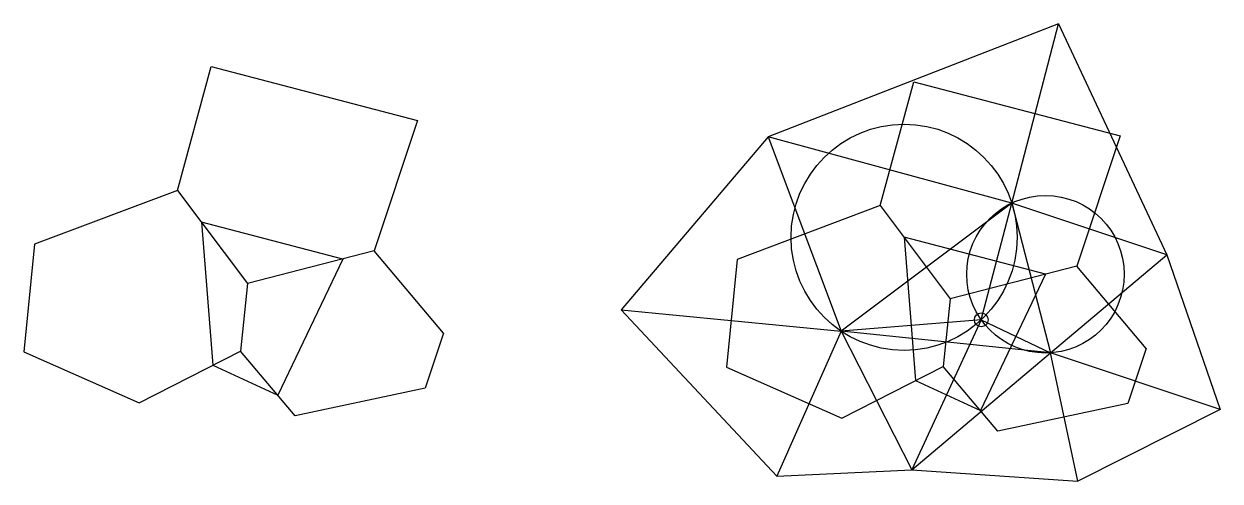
# Model space of a CAD drawing. Header units: inches. Extents: x -6.4 to 26, y 8.7 to 21.1.
import ezdxf

# ---------------------------------------------------------------- set-up
doc = ezdxf.new("R2010")
doc.units = ezdxf.units.IN
doc.header["$MEASUREMENT"] = 0

msp = doc.modelspace()

# ---------------------------------------------------------------- linework, layer by layer
at = {"color": 7}
for p, q in [((21.641, 21.075), (13.766, 18.015)), ((20.373, 16.219), (21.641, 21.075)), ((21.641, 21.075), (24.578, 14.816)), ((13.766, 18.015), (9.774, 13.325)), ((20.373, 16.219), (13.766, 18.015)), ((13.766, 18.015), (15.744, 12.743)), ((9.774, 13.325), (15.744, 12.743)), ((14.002, 8.812), (9.774, 13.325)), ((15.744, 12.743), (14.002, 8.812)), ((14.002, 8.812), (17.662, 8.987))]:
    msp.add_line(p, q, dxfattribs=at)
at = {"color": 2}
for p, q in [((-2.255, 16.562), (-1.343, 19.919)), ((-1.343, 19.919), (4.256, 18.457)), ((16.806, 16.149), (17.719, 19.505)), ((17.719, 19.505), (23.318, 18.043)), ((4.256, 18.457), (3.077, 14.921)), ((23.318, 18.043), (22.139, 14.507)), ((-2.255, 16.562), (-6.141, 15.105)), ((-2.255, 16.562), (-0.358, 14.035)), ((16.806, 16.149), (12.921, 14.691)), ((16.806, 16.149), (18.704, 13.621)), ((-6.141, 15.105), (-6.426, 12.183)), ((12.921, 14.691), (12.636, 11.769)), ((-6.426, 12.183), (-3.3, 10.798)), ((-3.3, 10.798), (-0.547, 12.204)), ((12.636, 11.769), (15.761, 10.384)), ((15.761, 10.384), (18.514, 11.79))]:
    msp.add_line(p, q, dxfattribs=at)
for p, q in [((20.373, 16.219), (15.744, 12.743)), ((20.373, 16.219), (21.421, 12.155)), ((24.578, 14.816), (20.373, 16.219)), ((21.421, 12.155), (24.578, 14.816)), ((24.578, 14.816), (26.025, 10.622)), ((21.421, 12.155), (15.744, 12.743)), ((15.744, 12.743), (17.662, 8.987)), ((17.662, 8.987), (21.421, 12.155)), ((26.025, 10.622), (21.421, 12.155)), ((22.163, 8.68), (21.421, 12.155)), ((26.025, 10.622), (22.163, 8.68)), ((17.662, 8.987), (22.163, 8.68))]:
    msp.add_line(p, q)
at = {"color": 5}
for q in [(20.373, 16.219), (15.744, 12.743), (17.662, 8.987), (21.421, 12.155)]:
    msp.add_line((19.546, 13.05), q, dxfattribs=at)
at = {"color": 6}
for p, q in [((2.225, 14.701), (-1.61, 15.703)), ((-1.61, 15.703), (-1.297, 11.821)), ((21.287, 14.288), (17.452, 15.289)), ((17.452, 15.289), (17.765, 11.407)), ((2.225, 14.701), (0.463, 11.005)), ((21.287, 14.288), (19.524, 10.591)), ((-1.297, 11.821), (0.463, 11.005)), ((17.765, 11.407), (19.524, 10.591))]:
    msp.add_line(p, q, dxfattribs=at)
at = {"color": 40, "true_color": 0xf8d731}
for p, q in [((3.077, 14.921), (-0.358, 14.035)), ((4.957, 12.69), (3.077, 14.921)), ((22.139, 14.507), (18.704, 13.621)), ((24.019, 12.277), (22.139, 14.507)), ((-0.358, 14.035), (-0.547, 12.204)), ((18.704, 13.621), (18.514, 11.79)), ((4.957, 12.69), (4.461, 11.201)), ((0.933, 10.448), (-0.547, 12.204)), ((24.019, 12.277), (23.523, 10.787)), ((19.994, 10.034), (18.514, 11.79)), ((4.461, 11.201), (0.933, 10.448)), ((23.523, 10.787), (19.994, 10.034))]:
    msp.add_line(p, q, dxfattribs=at)
at = {"color": 32, "true_color": 0xcd6928}
for centre, radius in [((17.452, 15.289), 3.066), ((21.287, 14.288), 2.136)]:
    msp.add_circle(centre, radius, dxfattribs=at)
at = {"color": 9, "true_color": 0xd19cc7}
msp.add_circle((19.546, 13.05), 0.188, dxfattribs=at)

doc.saveas('drawing.dxf')
